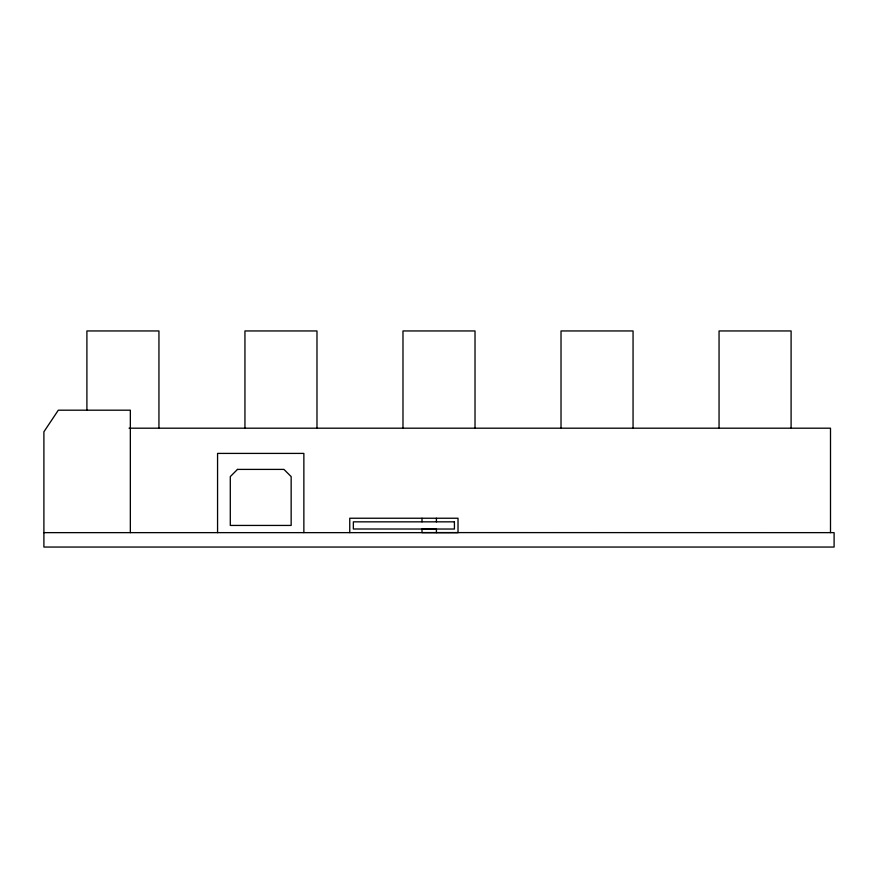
<?xml version="1.0" encoding="UTF-8"?>
<svg xmlns="http://www.w3.org/2000/svg" width="878" height="878" viewBox="0 0 878 878"><rect width="100%" height="100%" fill="white"/><g stroke="black" fill="none" stroke-linecap="round" stroke-linejoin="round"><path stroke-width="1.32" d="M129.033 428.19L830.5 428.19L830.5 532.639M43.9 532.639L458.02 532.639L458.02 518.239L349.751 518.239L349.751 532.639M436.41 532.639L436.41 529.039L422 528.995L422 532.595L834.1 532.639L834.1 547.049L43.9 547.049L43.9 431.8L58.31 410.191L130.339 410.191L130.339 532.639M791.1 428.19L791.1 330.951L719.06 330.951L719.06 428.19M633.06 428.19L633.06 330.951L561.02 330.951L561.02 428.19M475.02 428.19L475.02 330.951L402.98 330.951L402.98 428.19M436.41 518.239L436.41 521.839M422 518.239L422 521.839M316.98 428.19L316.98 330.951L244.94 330.951L244.94 428.19M303.865 532.639L303.865 453.41L217.568 453.41L217.568 532.639M158.94 428.19L158.94 330.951L86.9 330.951L86.9 410.388M237.488 469.401L230.288 476.6L230.288 525.439L291.156 525.439L291.156 476.6L283.945 469.401L237.488 469.401M454.42 521.839L353.351 521.839L353.351 528.995L454.42 529.039L454.42 521.839"/></g></svg>
